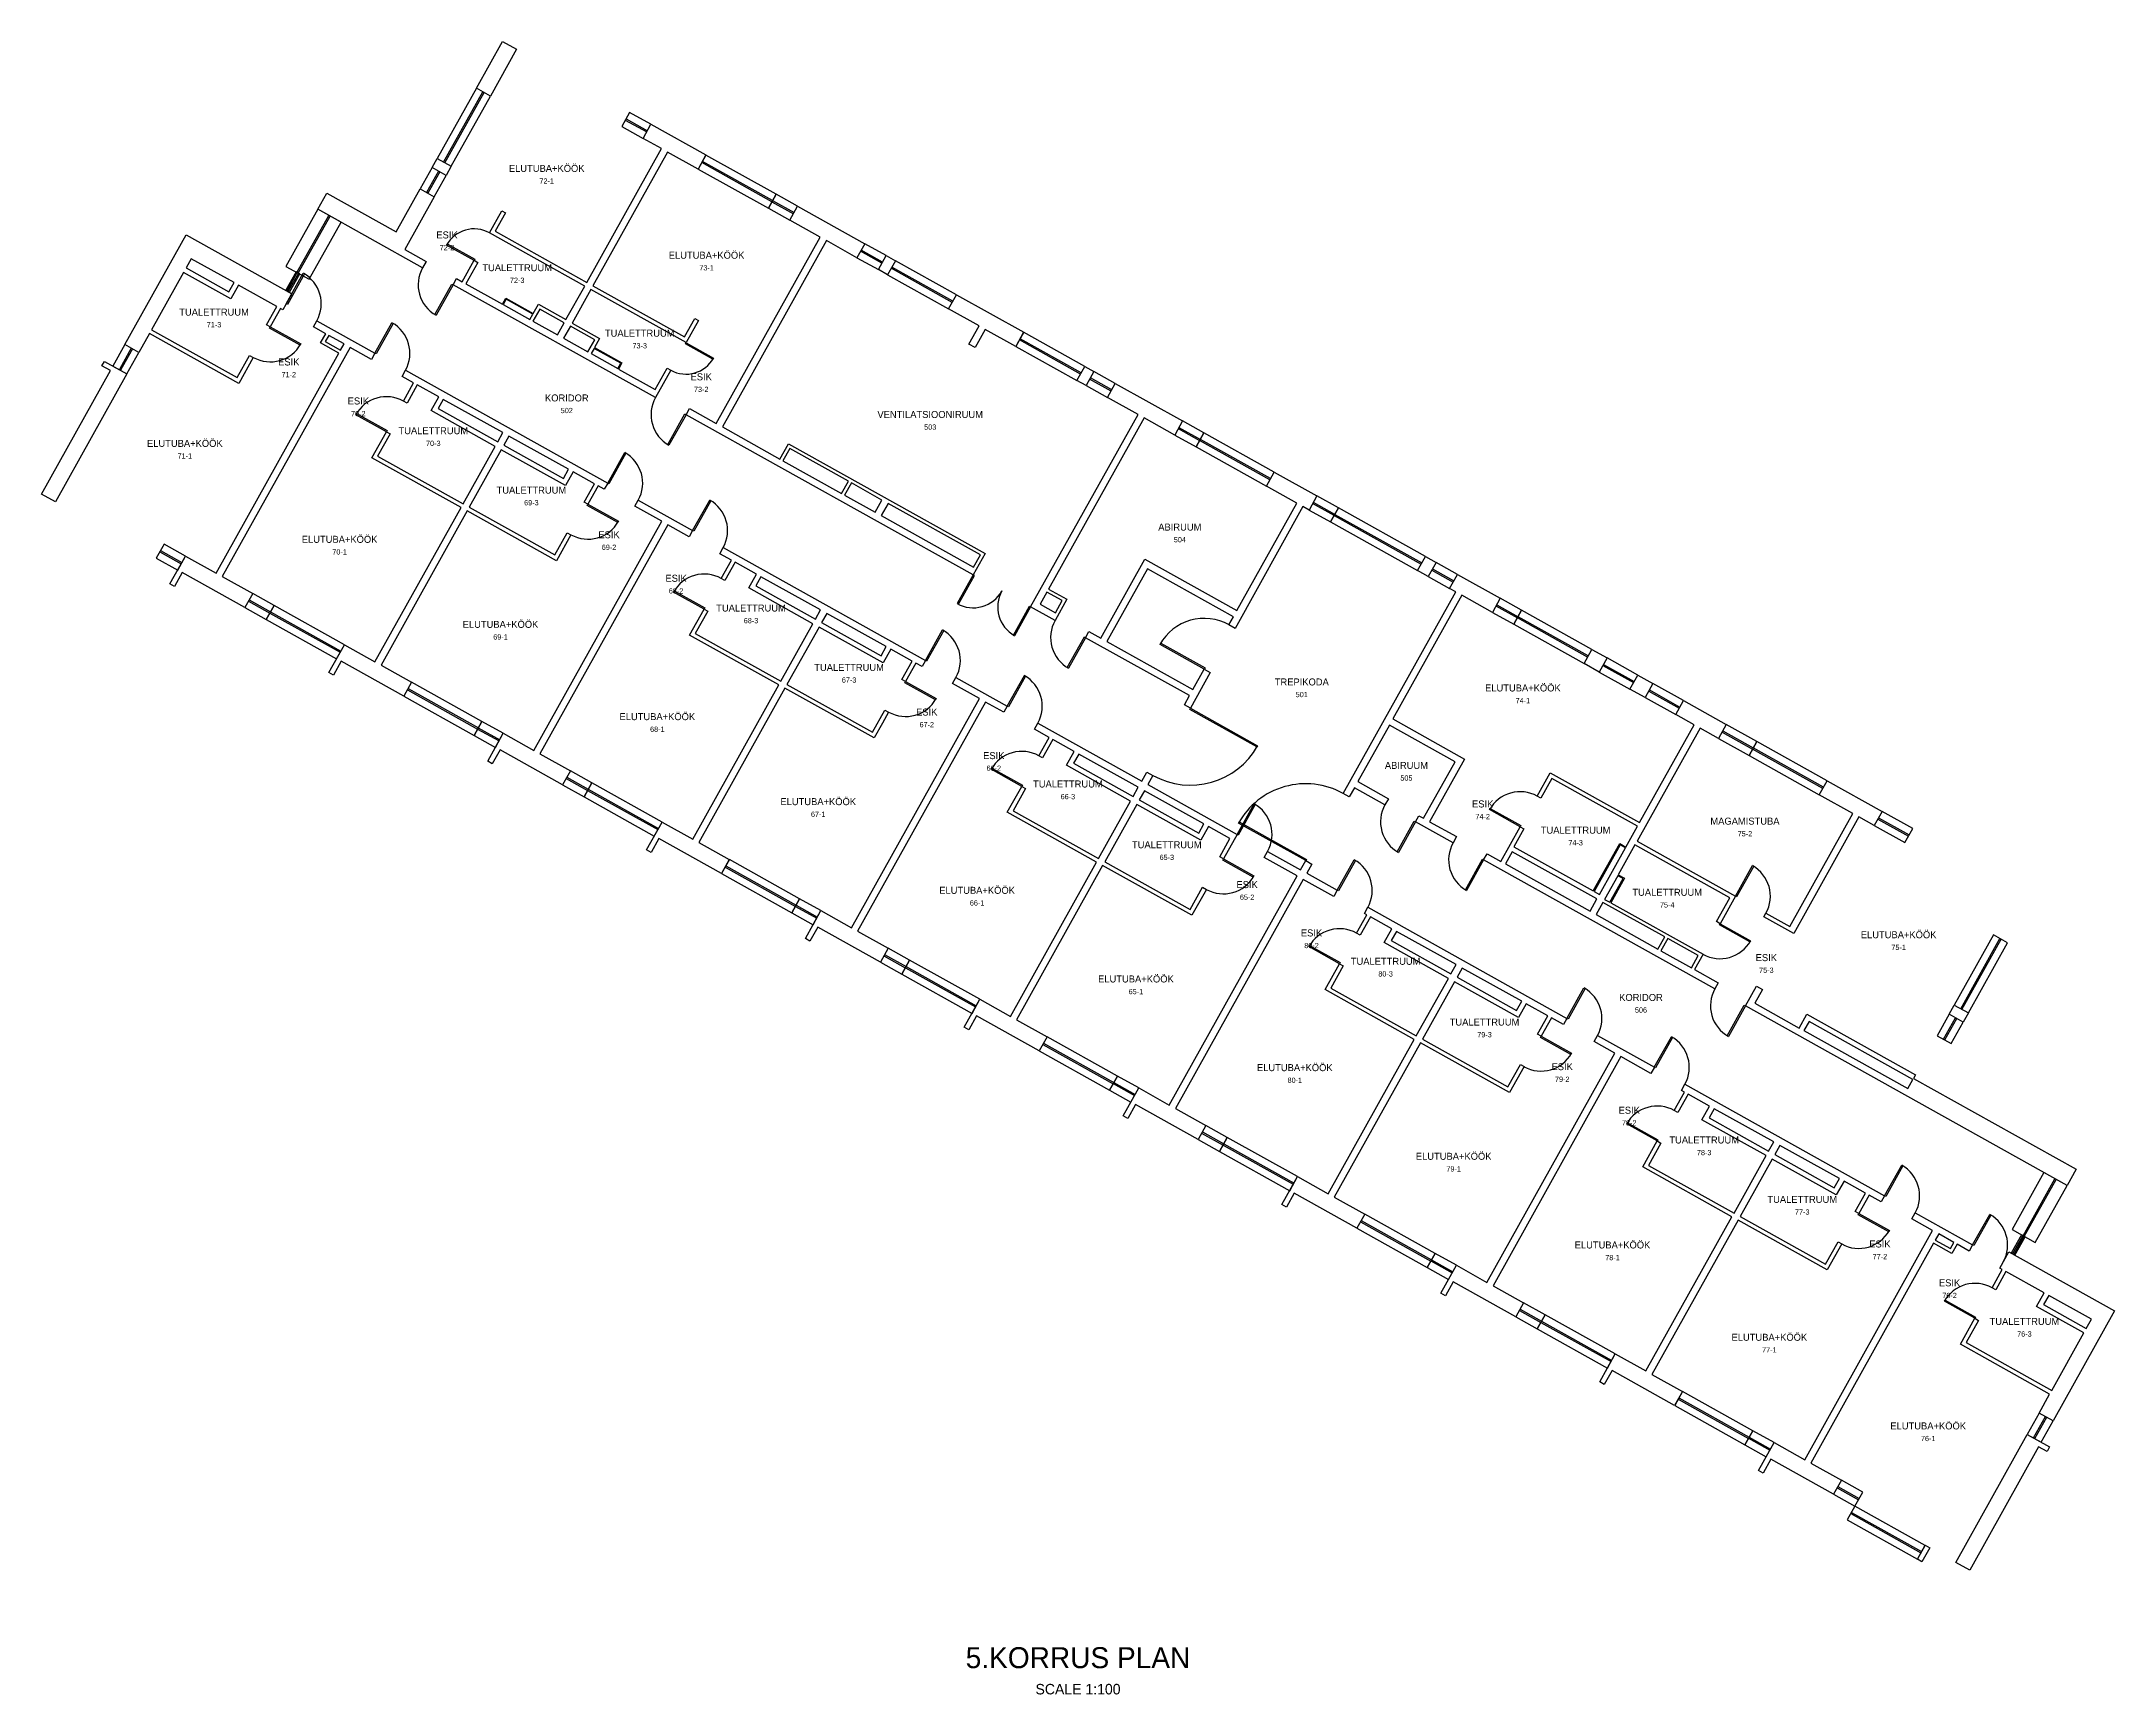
# Model space of a CAD drawing. Header units: millimetres. Extents: x 0 to 379219, y -3554 to 43703.
# Drawn here: x 319966 to 379219, y -3554 to 43703 of the extents above; entities that cross this region are included whole.
import ezdxf
from ezdxf.enums import TextEntityAlignment as Align

# ---------------------------------------------------------------- set-up
doc = ezdxf.new("R2010")
doc.units = ezdxf.units.MM
for name, color, linetype in [('A-ANNO-TTLB', 7, 'Continuous'), ('A-AREA-IDEN', 7, 'Continuous'), ('A-DOOR', 7, 'Continuous'), ('A-GLAZ', 7, 'Continuous'), ('A-WALL', 7, 'Continuous')]:
    doc.layers.add(name, color=color, linetype=linetype)

msp = doc.modelspace()

# ---------------------------------------------------------------- linework, layer by layer
at = {"layer": 'A-DOOR'}
for points in [[(332330, 37445), (331544, 37884), (331564, 37919), (332349, 37480)], [(326964, 36204), (327451, 37077), (327486, 37058), (326999, 36184)], [(331734, 36748), (331247, 35875), (331212, 35894), (331700, 36767)], [(329497, 34790), (329984, 35663), (330019, 35644), (329532, 34771)], [(326505, 35544), (327378, 35057), (327359, 35022), (326485, 35509)], [(338392, 35092), (339178, 34653), (339159, 34618), (338373, 35057)], [(329824, 32546), (328951, 33033), (328971, 33068), (329844, 32581)], [(338389, 33033), (337902, 32160), (337867, 32180), (338354, 33053)], [(336150, 31076), (336638, 31949), (336673, 31930), (336185, 31057)], [(335586, 30475), (336459, 29988), (336440, 29953), (335566, 30440)], [(338578, 29721), (339065, 30594), (339100, 30575), (338613, 29702)], [(346597, 28452), (346139, 27631), (346174, 27612), (346632, 28432)], [(338906, 27477), (338032, 27964), (338052, 27999), (338925, 27512)], [(348238, 27536), (347780, 26715), (347745, 26734), (348203, 27555)], [(345231, 26007), (345719, 26880), (345754, 26861), (345266, 25988)], [(349810, 26658), (349322, 25785), (349287, 25805), (349775, 26678)], [(353203, 25761), (351937, 26467), (351956, 26502), (353223, 25796)], [(347571, 24701), (348059, 25574), (348094, 25555), (347606, 24682)], [(344667, 25406), (345540, 24919), (345521, 24884), (344647, 25371)], [(352807, 24642), (354728, 23569), (354708, 23534), (352787, 24607)], [(347987, 22408), (347113, 22895), (347133, 22930), (348006, 22443)], [(354138, 21036), (354625, 21909), (354660, 21890), (354172, 21016)], [(356100, 20284), (354179, 21356), (354199, 21391), (356120, 20319)], [(359239, 21395), (358752, 20521), (358717, 20541), (359205, 21414)], [(362231, 21255), (361358, 21742), (361378, 21777), (362251, 21290)], [(353748, 20337), (354621, 19850), (354602, 19815), (353728, 20302)], [(357002, 19437), (357489, 20310), (357524, 20291), (357036, 19418)], [(361187, 20308), (360699, 19435), (360664, 19454), (361152, 20327)], [(368382, 19268), (368870, 20142), (368905, 20122), (368417, 19249)], [(367944, 18482), (368817, 17995), (368798, 17960), (367925, 18447)], [(357068, 17339), (356194, 17826), (356214, 17861), (357087, 17374)], [(363568, 15772), (364055, 16645), (364090, 16626), (363603, 15752)], [(368670, 16131), (368182, 15258), (368147, 15277), (368635, 16150)], [(362829, 15268), (363702, 14781), (363683, 14746), (362810, 15233)], [(366065, 14378), (366553, 15251), (366587, 15232), (366100, 14358)], [(366149, 12270), (365275, 12757), (365295, 12792), (366168, 12305)], [(372649, 10703), (373136, 11576), (373171, 11557), (372684, 10683)], [(371910, 10199), (372783, 9712), (372764, 9677), (371891, 10164)], [(375164, 9299), (375651, 10172), (375686, 10153), (375199, 9280)], [(375230, 7201), (374357, 7688), (374376, 7723), (375249, 7236)]]:
    msp.add_lwpolyline(points, close=True, dxfattribs=at)
for centre, radius, start, end in [((332330, 37445), 900, 60.83, 150.83), ((326964, 36204), 1000, -29.17, 60.83), ((331734, 36748), 1000, 150.83178, -119.16822), ((329497, 34790), 1000, -29.17, 60.83), ((326505, 35544), 1000, -119.17, -29.17), ((338392, 35092), 900, -119.17, -29.17), ((329824, 32546), 1000, 60.83, 150.83), ((338389, 33033), 1000, 150.83, -119.17), ((336150, 31076), 1000, -29.17, 60.83), ((338578, 29721), 1000, -29.17, 60.83), ((335586, 30475), 1000, -119.17, -29.17), ((338906, 27477), 1000, 60.83, 150.83), ((346597, 28452), 940, -119.16824, -29.16824), ((348238, 27536), 940, 150.83176, -119.16824), ((345231, 26007), 1000, -29.17, 60.83), ((349810, 26658), 1000, 150.83, -119.17), ((353203, 25761), 1450, 60.86894, 150.86894), ((347571, 24701), 1000, -29.17, 60.83), ((344667, 25406), 1000, -119.17, -29.17), ((347987, 22408), 1000, 60.83, 150.83), ((352807, 24642), 2200, -119.17, -29.17), ((356100, 20284), 2200, 60.83, 150.83), ((362231, 21255), 1000, 60.83, 150.83), ((354138, 21036), 1000, -29.17, 60.83), ((359239, 21395), 1000, 150.83, -119.17), ((361187, 20308), 1000, 150.83, -119.17), ((357002, 19437), 1000, -29.17, 60.83), ((353748, 20337), 1000, -119.17, -29.17), ((368382, 19268), 1000, -29.17, 60.83), ((357068, 17339), 1000, 60.83, 150.83), ((367944, 18482), 1000, -119.17, -29.17), ((363568, 15772), 1000, -29.17, 60.83), ((368670, 16131), 1000, 150.83, -119.17), ((366065, 14378), 1000, -29.17, 60.83), ((362829, 15268), 1000, -119.17, -29.17), ((366149, 12270), 1000, 60.83, 150.83), ((372649, 10703), 1000, -29.17, 60.83), ((375164, 9299), 1000, -29.17, 60.83), ((371910, 10199), 1000, -119.17, -29.17), ((375230, 7201), 1000, 60.83, 150.83)]:
    msp.add_arc(centre, radius, start, end, dxfattribs=at)
at = {"layer": 'A-GLAZ'}
for p, q in [((331460, 40256), (332581, 42264)), ((331495, 40237), (332616, 42245)), ((336674, 41492), (337285, 41150)), ((336654, 41457), (337266, 41115)), ((331314, 39994), (330973, 39383)), ((331349, 39975), (331008, 39363)), ((340846, 39117), (338837, 40238)), ((340865, 39152), (338857, 40273)), ((340846, 39117), (341457, 38776)), ((340865, 39152), (341476, 38811)), ((327269, 37098), (328181, 38731)), ((327304, 37079), (328216, 38712)), ((343989, 37363), (343377, 37704)), ((344008, 37398), (343397, 37739)), ((326986, 36570), (327278, 37094)), ((327021, 36550), (327313, 37074)), ((345996, 36242), (344250, 37217)), ((346016, 36277), (344270, 37252)), ((349664, 34195), (347917, 35170)), ((349683, 34230), (347937, 35205)), ((322533, 34932), (322192, 34321)), ((322568, 34913), (322227, 34302)), ((350537, 33707), (349926, 34048)), ((350557, 33742), (349946, 34083)), ((352459, 32635), (353070, 32293)), ((352478, 32670), (353090, 32328)), ((355078, 31172), (353070, 32293)), ((355098, 31207), (353090, 32328)), ((356912, 30149), (356300, 30490)), ((356931, 30184), (356320, 30525)), ((356912, 30149), (359401, 28760)), ((356932, 30184), (359420, 28795)), ((323352, 29116), (323963, 28774)), ((323371, 29151), (323982, 28809)), ((359706, 28589), (360317, 28248)), ((359726, 28624), (360337, 28283)), ((325884, 27702), (326495, 27361)), ((325903, 27737), (326515, 27396)), ((326496, 27361), (328504, 26240)), ((326515, 27396), (328523, 26275)), ((361540, 27566), (362151, 27224)), ((361560, 27601), (362171, 27259)), ((364179, 26138), (362171, 27259)), ((364159, 26103), (362151, 27224)), ((364595, 25860), (365469, 25373)), ((364615, 25895), (365488, 25408)), ((330425, 25167), (332433, 24046)), ((330444, 25202), (332453, 24081)), ((365905, 25129), (366779, 24641)), ((365925, 25164), (366798, 24676)), ((332433, 24047), (333044, 23705)), ((332452, 24082), (333064, 23740)), ((368001, 23959), (368874, 23472)), ((368021, 23994), (368894, 23507)), ((370883, 22350), (368875, 23471)), ((370902, 22385), (368894, 23506)), ((334965, 22633), (335576, 22292)), ((334985, 22668), (335596, 22327)), ((335577, 22292), (337585, 21171)), ((335596, 22327), (337604, 21206)), ((372455, 21473), (373328, 20986)), ((372474, 21508), (373347, 21021)), ((339506, 20098), (341514, 18977)), ((339525, 20133), (341534, 19012)), ((341514, 18978), (342125, 18636)), ((341533, 19013), (342145, 18671)), ((374823, 16052), (375944, 18060)), ((374858, 16033), (375979, 18041)), ((344046, 17564), (344657, 17223)), ((344066, 17599), (344677, 17258)), ((344658, 17223), (346666, 16102)), ((344677, 17258), (346686, 16137)), ((374335, 15179), (374676, 15790)), ((374370, 15159), (374711, 15770)), ((348587, 15029), (350595, 13908)), ((348606, 15064), (350615, 13943)), ((350595, 13909), (351206, 13567)), ((350614, 13944), (351226, 13602)), ((353127, 12495), (353738, 12154)), ((353147, 12530), (353758, 12189)), ((353739, 12154), (355747, 11033)), ((353758, 12189), (355767, 11068)), ((376604, 9560), (377516, 11193)), ((376639, 9541), (377551, 11174)), ((357668, 9960), (359676, 8839)), ((357688, 9995), (359696, 8874)), ((376595, 9565), (376303, 9041)), ((376630, 9546), (376338, 9022)), ((359676, 8840), (360287, 8498)), ((359695, 8875), (360307, 8533)), ((362208, 7426), (362819, 7085)), ((362228, 7461), (362839, 7120)), ((362839, 7120), (364848, 5999)), ((362820, 7085), (364828, 5964)), ((366749, 4891), (368757, 3770)), ((366769, 4926), (368777, 3805)), ((376905, 3780), (377246, 4392)), ((376940, 3761), (377281, 4372)), ((368757, 3771), (369368, 3429)), ((368776, 3806), (369388, 3464)), ((371309, 2392), (371920, 2051)), ((371289, 2357), (371900, 2016)), ((371678, 1617), (373686, 496)), ((371698, 1652), (373706, 531))]:
    msp.add_line(p, q, dxfattribs=at)
for points in [[(331678, 40134), (332799, 42142), (332398, 42367), (331276, 40358)], [(336552, 41273), (337163, 40932), (337388, 41334), (336776, 41675)], [(340968, 39336), (338959, 40456), (338735, 40055), (340743, 38934)], [(331130, 40097), (330789, 39485), (331191, 39261), (331532, 39872)], [(340743, 38934), (341355, 38593), (341579, 38994), (340968, 39335)], [(327619, 36903), (328530, 38536), (327866, 38907), (326955, 37274)], [(344110, 37581), (343499, 37922), (343275, 37521), (343886, 37179)], [(346118, 36460), (344372, 37435), (344148, 37033), (345894, 36059)], [(327056, 36531), (327348, 37055), (327243, 37113), (326951, 36589)], [(322350, 35035), (322008, 34423), (322410, 34199), (322751, 34810)], [(349786, 34413), (348039, 35388), (347815, 34986), (349561, 34012)], [(350659, 33926), (350048, 34267), (349824, 33865), (350435, 33524)], [(352357, 32451), (352968, 32110), (353192, 32512), (352581, 32853)], [(355200, 31391), (353192, 32512), (352968, 32110), (354976, 30989)], [(357034, 30367), (356422, 30709), (356198, 30307), (356809, 29966)], [(356810, 29966), (359298, 28576), (359522, 28978), (357034, 30367)], [(323249, 28932), (323861, 28591), (324085, 28993), (323474, 29334)], [(359604, 28406), (360215, 28065), (360439, 28466), (359828, 28808)], [(325782, 27519), (326393, 27178), (326617, 27579), (326006, 27920)], [(326393, 27177), (328402, 26056), (328626, 26458), (326618, 27579)], [(361438, 27382), (362049, 27041), (362273, 27443), (361662, 27784)], [(364281, 26322), (362273, 27443), (362049, 27041), (364057, 25920)], [(364493, 25677), (365366, 25189), (365590, 25591), (364717, 26078)], [(330323, 24984), (332331, 23863), (332555, 24265), (330547, 25386)], [(365803, 24946), (366676, 24458), (366900, 24860), (366027, 25347)], [(332330, 23863), (332942, 23522), (333166, 23924), (332555, 24265)], [(367899, 23776), (368772, 23288), (368996, 23690), (368123, 24177)], [(371005, 22569), (368996, 23690), (368772, 23288), (370781, 22167)], [(334863, 22450), (335474, 22109), (335698, 22510), (335087, 22851)], [(335474, 22108), (337483, 20987), (337707, 21389), (335699, 22510)], [(372352, 21290), (373225, 20802), (373450, 21204), (372576, 21691)], [(339404, 19915), (341412, 18794), (341636, 19196), (339628, 20317)], [(341412, 18794), (342023, 18453), (342247, 18855), (341636, 19196)], [(343944, 17381), (344555, 17040), (344779, 17441), (344168, 17782)], [(375041, 15930), (376162, 17939), (375760, 18163), (374639, 16154)], [(344555, 17039), (346564, 15918), (346788, 16320), (344780, 17441)], [(374553, 15057), (374895, 15668), (374493, 15892), (374152, 15281)], [(348485, 14846), (350493, 13725), (350717, 14127), (348709, 15248)], [(350493, 13725), (351104, 13384), (351328, 13786), (350717, 14127)], [(353025, 12312), (353636, 11971), (353860, 12372), (353249, 12713)], [(353636, 11970), (355645, 10849), (355869, 11251), (353861, 12372)], [(376954, 9365), (377865, 10998), (377202, 11369), (376290, 9736)], [(357566, 9777), (359574, 8656), (359798, 9058), (357790, 10179)], [(376560, 9585), (376268, 9061), (376373, 9002), (376665, 9526)], [(359574, 8656), (360185, 8315), (360409, 8717), (359798, 9058)], [(362106, 7243), (362717, 6902), (362941, 7303), (362330, 7644)], [(362717, 6901), (364726, 5780), (364950, 6182), (362942, 7303)], [(366647, 4708), (368655, 3587), (368879, 3989), (366871, 5110)], [(377123, 3659), (377465, 4270), (377063, 4494), (376722, 3883)], [(368655, 3587), (369266, 3246), (369490, 3648), (368879, 3989)], [(371187, 2174), (371798, 1833), (372022, 2234), (371411, 2575)], [(371577, 1436), (373585, 315), (373807, 711), (371799, 1832)]]:
    msp.add_lwpolyline(points, close=True, dxfattribs=at)
at = {"layer": 'A-WALL'}
for points in [[(332799, 42143), (332398, 42367), (333143, 43703), (333545, 43479)], [(335494, 36711), (332769, 38232), (333120, 38860), (333225, 38802), (332932, 38278), (335552, 36816), (337687, 40640), (337163, 40932), (337387, 41334), (338959, 40457), (338735, 40055), (337861, 40542), (335727, 36718), (338347, 35256), (338639, 35780), (338744, 35721), (338393, 35093), (335668, 36613), (335132, 35653), (335918, 35214), (335772, 34952), (336558, 34513), (336460, 34339), (337508, 33754), (337849, 34365), (337954, 34307), (337515, 33521), (331734, 36748), (331832, 36923), (331989, 36835), (332330, 37446), (332435, 37387), (332094, 36776), (333142, 36191), (333239, 36366), (334025, 35927), (334172, 36189), (334957, 35750)], [(331532, 39872), (331130, 40097), (331277, 40359), (331678, 40134)], [(330861, 37235), (327866, 38907), (328125, 39370), (330107, 38263), (330789, 39485), (331191, 39261), (330348, 37751), (330959, 37410)], [(339254, 32779), (342227, 38105), (341354, 38593), (341578, 38994), (343499, 37922), (343275, 37521), (342402, 38008), (339429, 32682), (341070, 31766), (341314, 32202), (346938, 29063), (346597, 28452), (338389, 33033), (338486, 33208)], [(322751, 34810), (322350, 35035), (324104, 38178), (327125, 36492), (326867, 36029), (326797, 36068), (326505, 35544), (326400, 35603), (326693, 36126), (325601, 36736), (325382, 36343), (324028, 37098), (323112, 35457), (325557, 34092), (325913, 34729), (326018, 34671), (325603, 33929), (323054, 35352)], [(325324, 36547), (325470, 36809), (324248, 37491), (324101, 37229)], [(344372, 37435), (344148, 37033), (343886, 37179), (344111, 37581)], [(334013, 35905), (333249, 36332), (333164, 36179), (333928, 35752)], [(346768, 35571), (345895, 36058), (346119, 36460), (348040, 35388), (347816, 34986), (346942, 35473), (346650, 34950), (346475, 35047)], [(324958, 28505), (328467, 34792), (327943, 35085), (328090, 35347), (327740, 35542), (327838, 35716), (329497, 34790), (329400, 34615), (328788, 34957), (325133, 28408), (326006, 27920), (325782, 27519), (323992, 28518), (323770, 28121), (323639, 28195), (324085, 28993)], [(334909, 35663), (334210, 36053), (334015, 35704), (334714, 35314)], [(335782, 35176), (335083, 35566), (334888, 35216), (335587, 34826)], [(328177, 35298), (328079, 35123), (328516, 34879), (328614, 35054)], [(320368, 30541), (319966, 30765), (321935, 34292), (321695, 34426), (321769, 34557), (322410, 34199)], [(335760, 34930), (335674, 34778), (336439, 34351), (336524, 34504)], [(349824, 33865), (349562, 34011), (349786, 34413), (350048, 34267)], [(328180, 25660), (328625, 26458), (329499, 25971), (331960, 30380), (329410, 31804), (329825, 32546), (329929, 32487), (329574, 31850), (332018, 30485), (332935, 32127), (331101, 33150), (331320, 33543), (330709, 33884), (330417, 33361), (330312, 33419), (330604, 33943), (330273, 34128), (330370, 34303), (336151, 31076), (336053, 30901), (335878, 30999), (335586, 30475), (335481, 30534), (335774, 31057), (335162, 31399), (334943, 31006), (333109, 32029), (332193, 30388), (334638, 29023), (334994, 29660), (335099, 29602), (334684, 28860), (332135, 30283), (329673, 25873), (330546, 25386), (330322, 24984), (328532, 25983), (328311, 25587)], [(348238, 27536), (351308, 33036), (350435, 33524), (350659, 33925), (352580, 32853), (352356, 32452), (351483, 32939), (348754, 28049), (349278, 27757), (348936, 27146)], [(331451, 33470), (331305, 33208), (333008, 32258), (333154, 32520)], [(333329, 32422), (333182, 32160), (334885, 31210), (335031, 31472)], [(341158, 31717), (342834, 30781), (343029, 31130), (341352, 32066)], [(343117, 31081), (342922, 30732), (343795, 30245), (343990, 30594)], [(353375, 25659), (352807, 24642), (352632, 24739), (352778, 25001), (349810, 26658), (349907, 26833), (350243, 26645), (351503, 28902), (354136, 27433), (355849, 30502), (354976, 30989), (355200, 31391), (356422, 30709), (356198, 30307), (356023, 30404), (354081, 26925), (353907, 27023), (354038, 27258), (351580, 28630), (350418, 26548), (352876, 25176), (353200, 25756)], [(335087, 22851), (334863, 22450), (333073, 23449), (332851, 23052), (332720, 23126), (333166, 23924), (334039, 23436), (337695, 29985), (336926, 30414), (337024, 30589), (338578, 29721), (338481, 29546), (337869, 29888), (334214, 23339)], [(343969, 30147), (346607, 28675), (346802, 29024), (344164, 30497)], [(338754, 20804), (339627, 20317), (339403, 19915), (337613, 20914), (337392, 20518), (337261, 20591), (337706, 21389), (338580, 20902), (341041, 25311), (338491, 26735), (338906, 27477), (339010, 27418), (338655, 26781), (341099, 25416), (342016, 27058), (340182, 28081), (340401, 28474), (339790, 28815), (339498, 28292), (339393, 28350), (339685, 28874), (339354, 29059), (339451, 29234), (345232, 26007), (345134, 25832), (344959, 25930), (344667, 25406), (344562, 25465), (344855, 25988), (344243, 26330), (344024, 25937), (342190, 26960), (341274, 25319), (343719, 23954), (344075, 24591), (344180, 24533), (344002, 24215), (343765, 23791), (341216, 25214)], [(357173, 22205), (360389, 27967), (360215, 28065), (360439, 28467), (361661, 27784), (361437, 27383), (360564, 27870), (358590, 24334), (360642, 23188), (359643, 21398), (360411, 20970), (360314, 20795), (359240, 21394), (359337, 21569), (359468, 21496), (360370, 23111), (358493, 24159), (357591, 22544), (358464, 22056), (358367, 21882), (357494, 22369), (357347, 22107)], [(359828, 28808), (359603, 28406), (359298, 28577), (359522, 28978)], [(342235, 27451), (340532, 28401), (340386, 28139), (342089, 27189)], [(348510, 27613), (348947, 27369), (349141, 27718), (348705, 27962)], [(342264, 27091), (343966, 26141), (344112, 26403), (342410, 27353)], [(364717, 26078), (364493, 25677), (364057, 25920), (364281, 26322)], [(343944, 17381), (342154, 18380), (341932, 17983), (341801, 18057), (342247, 18855), (343120, 18367), (346776, 24916), (346008, 25345), (346105, 25520), (347572, 24701), (347474, 24526), (346950, 24819), (343295, 18270), (344168, 17782)], [(365803, 24946), (365366, 25189), (365590, 25591), (366027, 25347)], [(361677, 20263), (362231, 21255), (362336, 21197), (362050, 20684), (364320, 19417), (365076, 20771), (365251, 20674), (365582, 21267), (363137, 22631), (362824, 22070), (362719, 22128), (363091, 22795), (365640, 21372), (367200, 24166), (366676, 24458), (366900, 24860), (368123, 24177), (367899, 23776), (367375, 24068), (365571, 20837), (368383, 19268), (367944, 18482), (367840, 18541), (368220, 19222), (365513, 20733), (365035, 19877), (365210, 19779), (364820, 19081), (367457, 17609), (367213, 17173), (367894, 16792), (367797, 16618), (361187, 20308), (361285, 20482)], [(346342, 15522), (346787, 16320), (347661, 15833), (350122, 20242), (347572, 21666), (347987, 22408), (348091, 22349), (347736, 21712), (350180, 20347), (351097, 21989), (349263, 23012), (349482, 23405), (348871, 23746), (348579, 23223), (348474, 23281), (348766, 23805), (348347, 24039), (348445, 24213), (351414, 22556), (351560, 22818), (351734, 22721), (351588, 22459), (354138, 21036), (353748, 20337), (353643, 20396), (353936, 20919), (353324, 21261), (353105, 20868), (351271, 21891), (350355, 20250), (352800, 18885), (353156, 19522), (353261, 19464), (352846, 18722), (350297, 20145), (347835, 15735), (348708, 15248), (348484, 14846), (346694, 15845), (346473, 15449)], [(349467, 23070), (351170, 22120), (351316, 22382), (349613, 23332)], [(370780, 22167), (371004, 22569), (372576, 21691), (372352, 21290), (371915, 21534), (370053, 18198), (369198, 18676), (369256, 18781), (369937, 18400), (371741, 21631)], [(351345, 22022), (353047, 21072), (353193, 21334), (351491, 22284)], [(352376, 13201), (353249, 12713), (353025, 12312), (351235, 13311), (351013, 12914), (350882, 12988), (351328, 13786), (352201, 13298), (355857, 19847), (354914, 20374), (355011, 20548), (355954, 20022), (356100, 20284), (356275, 20186), (356129, 19924), (357002, 19437), (356904, 19262), (356031, 19750)], [(361808, 20190), (364227, 18840), (364422, 19189), (362003, 20539)], [(365086, 20737), (364342, 19405), (364495, 19320), (365239, 20652)], [(364645, 19178), (364798, 19093), (365176, 19770), (365023, 19855)], [(364402, 18742), (366166, 17757), (366361, 18106), (364597, 19091)], [(356653, 16597), (357068, 17339), (357172, 17280), (356817, 16643), (359262, 15278), (360178, 16920), (358344, 17943), (358564, 18336), (357952, 18677), (357660, 18154), (357555, 18212), (357848, 18736), (357778, 18775), (357875, 18950), (363568, 15772), (363471, 15597), (363122, 15792), (362829, 15268), (362724, 15327), (363017, 15850), (362405, 16192), (362186, 15799), (360352, 16822), (359436, 15181), (361881, 13816), (362237, 14453), (362342, 14395), (361927, 13653), (359378, 15076), (356916, 10666), (357789, 10179), (357565, 9777), (355775, 10776), (355554, 10380), (355423, 10453), (355868, 11251), (356742, 10764), (359203, 15173)], [(358694, 18263), (358548, 18001), (360251, 17051), (360397, 17313)], [(366253, 17709), (367126, 17221), (367321, 17570), (366448, 18058)], [(360426, 16953), (362128, 16003), (362275, 16265), (360572, 17215)], [(373469, 14059), (378123, 11461), (377865, 10998), (368670, 16130), (368987, 16698), (369162, 16601), (368942, 16208), (370210, 15500), (370429, 15893), (373528, 14163)], [(374895, 15668), (374493, 15892), (374639, 16154), (375041, 15930)], [(373308, 13770), (373455, 14032), (370487, 15689), (370341, 15427)], [(361282, 8229), (364938, 14778), (364344, 15110), (364441, 15284), (366066, 14378), (365968, 14203), (365112, 14681), (361457, 8132), (362330, 7644), (362106, 7243), (360316, 8242), (360094, 7846), (359964, 7919), (360409, 8717)], [(364856, 5707), (364635, 5311), (364504, 5384), (364950, 6182), (365823, 5695), (368284, 10104), (365734, 11528), (366149, 12270), (366254, 12211), (365898, 11574), (368343, 10209), (369259, 11851), (367425, 12874), (367645, 13267), (367033, 13608), (366741, 13085), (366636, 13143), (366929, 13667), (366841, 13716), (366939, 13890), (372649, 10703), (372552, 10528), (372203, 10723), (371910, 10199), (371805, 10258), (372098, 10781), (371487, 11123), (371267, 10730), (369434, 11753), (368517, 10112), (370962, 8747), (371318, 9384), (371423, 9326), (371008, 8584), (368459, 10007), (365997, 5597), (366871, 5110), (366646, 4708)], [(367776, 13194), (367629, 12932), (369332, 11982), (369478, 12244)], [(369653, 12146), (369507, 11884), (371209, 10934), (371356, 11196)], [(370538, 3063), (371411, 2575), (371187, 2174), (369397, 3173), (369176, 2777), (369045, 2850), (369490, 3648), (370363, 3160), (374019, 9709), (373425, 10041), (373522, 10215), (375164, 9299), (375067, 9124), (374717, 9319), (374571, 9057), (374047, 9350)], [(374630, 9368), (374193, 9612), (374096, 9437), (374532, 9193)], [(374815, 6459), (375230, 7201), (375335, 7142), (374979, 6505), (377424, 5140), (378340, 6782), (376987, 7537), (377206, 7930), (376114, 8539), (375822, 8016), (375717, 8074), (376010, 8598), (375940, 8637), (376198, 9100), (379219, 7413), (377465, 4270), (377063, 4494), (377365, 5035)], [(378413, 6913), (378559, 7175), (377337, 7857), (377191, 7595)], [(377050, 3528), (375081, 0), (374680, 224), (376722, 3883), (377363, 3525), (377290, 3394)], [(373585, 315), (373806, 712), (373937, 638), (373716, 242)]]:
    msp.add_lwpolyline(points, close=True, dxfattribs=at)

# ---------------------------------------------------------------- texts
at = {"layer": 'A-ANNO-TTLB'}
for s, height, p in [('5.KORRUS PLAN', 600, (349593, -2500)), ('SCALE 1:100', 300, (349593, -3400))]:
    msp.add_text(s, height=height, dxfattribs=at).set_placement(p, align=Align.MIDDLE_CENTER)
at = {"layer": 'A-AREA-IDEN'}
for s, height, p in [('ELUTUBA+KÖÖK', 200, (334407, 40074)), ('72-1', 150, (334407, 39714)), ('ESIK', 200, (331558, 38171)), ('72-2', 150, (331558, 37811)), ('TUALETTRUUM', 200, (333563, 37236)), ('ELUTUBA+KÖÖK', 200, (338977, 37592)), ('72-3', 150, (333563, 36876)), ('73-1', 150, (338977, 37232)), ('TUALETTRUUM', 200, (324899, 35965)), ('71-3', 150, (324899, 35605)), ('TUALETTRUUM', 200, (337066, 35363)), ('73-3', 150, (337066, 35003)), ('ESIK', 200, (327035, 34540)), ('71-2', 150, (327035, 34180)), ('ESIK', 200, (338824, 34116)), ('73-2', 150, (338824, 33756)), ('ESIK', 200, (329024, 33425)), ('KORIDOR', 200, (334982, 33512)), ('502', 150, (334982, 33152)), ('70-2', 150, (329024, 33065)), ('TUALETTRUUM', 200, (331166, 32575)), ('VENTILATSIOONIRUUM', 200, (345369, 33039)), ('503', 150, (345369, 32679)), ('ELUTUBA+KÖÖK', 200, (324064, 32213)), ('70-3', 150, (331166, 32215)), ('71-1', 150, (324064, 31853)), ('TUALETTRUUM', 200, (333969, 30877)), ('69-3', 150, (333969, 30517)), ('ESIK', 200, (336189, 29602)), ('ABIRUUM', 200, (352504, 29820)), ('ELUTUBA+KÖÖK', 200, (328488, 29470)), ('70-1', 150, (328488, 29110)), ('69-2', 150, (336189, 29242)), ('504', 150, (352504, 29460)), ('ESIK', 200, (338105, 28356)), ('68-2', 150, (338105, 27996)), ('TUALETTRUUM', 200, (340247, 27506)), ('ELUTUBA+KÖÖK', 200, (333087, 27040)), ('69-1', 150, (333087, 26680)), ('68-3', 150, (340247, 27146)), ('TUALETTRUUM', 200, (343050, 25808)), ('67-3', 150, (343050, 25448)), ('TREPIKODA', 200, (355989, 25393)), ('501', 150, (355989, 25033)), ('ELUTUBA+KÖÖK', 200, (362309, 25221)), ('74-1', 150, (362309, 24861)), ('ELUTUBA+KÖÖK', 200, (337569, 24401)), ('ESIK', 200, (345270, 24533)), ('68-1', 150, (337569, 24041)), ('67-2', 150, (345270, 24173)), ('ESIK', 200, (347186, 23287)), ('66-2', 150, (347186, 22927)), ('TUALETTRUUM', 200, (349304, 22476)), ('ABIRUUM', 200, (358980, 23007)), ('505', 150, (358980, 22647)), ('ELUTUBA+KÖÖK', 200, (342168, 21971)), ('66-3', 150, (349304, 22116)), ('ESIK', 200, (361160, 21905)), ('67-1', 150, (342168, 21611)), ('74-2', 150, (361160, 21545)), ('MAGAMISTUBA', 200, (368656, 21414)), ('TUALETTRUUM', 200, (352131, 20739)), ('TUALETTRUUM', 200, (363816, 21156)), ('74-3', 150, (363816, 20796)), ('75-2', 150, (368656, 21054)), ('65-3', 150, (352131, 20379)), ('ELUTUBA+KÖÖK', 200, (346708, 19436)), ('ESIK', 200, (354427, 19599)), ('66-1', 150, (346708, 19076)), ('65-2', 150, (354427, 19239)), ('TUALETTRUUM', 200, (366433, 19380)), ('75-4', 150, (366433, 19020)), ('ESIK', 200, (356267, 18218)), ('80-2', 150, (356267, 17858)), ('ELUTUBA+KÖÖK', 200, (373048, 18166)), ('75-1', 150, (373048, 17806)), ('TUALETTRUUM', 200, (358385, 17407)), ('ESIK', 200, (369267, 17512)), ('75-3', 150, (369267, 17152)), ('ELUTUBA+KÖÖK', 200, (351249, 16902)), ('65-1', 150, (351249, 16542)), ('80-3', 150, (358385, 17047)), ('KORIDOR', 200, (365684, 16374)), ('506', 150, (365684, 16014)), ('TUALETTRUUM', 200, (361212, 15670)), ('79-3', 150, (361212, 15310)), ('ELUTUBA+KÖÖK', 200, (355789, 14367)), ('ESIK', 200, (363433, 14395)), ('80-1', 150, (355789, 14007)), ('79-2', 150, (363433, 14035)), ('ESIK', 200, (365348, 13149)), ('78-2', 150, (365348, 12789)), ('ELUTUBA+KÖÖK', 200, (360330, 11833)), ('TUALETTRUUM', 200, (367490, 12299)), ('78-3', 150, (367490, 11939)), ('79-1', 150, (360330, 11473)), ('TUALETTRUUM', 200, (370293, 10601)), ('77-3', 150, (370293, 10241)), ('ELUTUBA+KÖÖK', 200, (364870, 9298)), ('78-1', 150, (364870, 8938)), ('ESIK', 200, (372514, 9326)), ('77-2', 150, (372514, 8966)), ('ESIK', 200, (374504, 8215)), ('76-2', 150, (374504, 7855)), ('TUALETTRUUM', 200, (376643, 7113)), ('ELUTUBA+KÖÖK', 200, (369353, 6659)), ('76-3', 150, (376643, 6753)), ('77-1', 150, (369353, 6299)), ('ELUTUBA+KÖÖK', 200, (373893, 4125)), ('76-1', 150, (373893, 3765))]:
    msp.add_text(s, height=height, dxfattribs=at).set_placement(p, align=Align.MIDDLE_CENTER)

doc.saveas('drawing.dxf')
